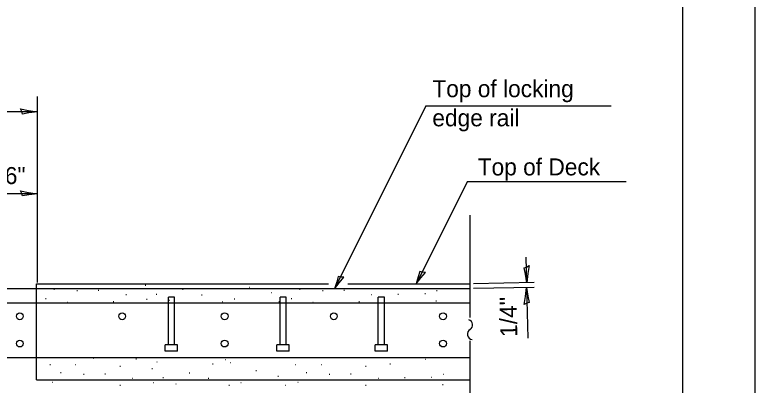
# Model space of a CAD drawing. Extents: x 2147229 to 2147909, y 2146681 to 2147121.
# Drawn here: x 2147807.5 to 2147909.2, y 2146961.4 to 2147012.2 of the extents above; entities that cross this region are included whole.
import ezdxf

# ---------------------------------------------------------------- set-up
doc = ezdxf.new("R2010")
doc.units = 0
for name, color, linetype in [('Bridge_Design Concrete Object', 7, 'Continuous'), ('Bridge_Design Steel Object', 7, 'Continuous'), ('Bridge_Dimensions and Text', 7, 'Continuous'), ('Bridge_Pattern', 7, 'Continuous'), ('Sheets_50 Reference Boundary', 7, 'Continuous'), ('Sheets_General Details', 7, 'Continuous'), ('Sheets_Printer Plotting Border', 7, 'Continuous')]:
    doc.layers.add(name, color=color, linetype=linetype)

msp = doc.modelspace()

# ---------------------------------------------------------------- linework, layer by layer
at = {"layer": 'Bridge_Design Concrete Object'}
for p, q in [((2147810.45, 2146962.1), (2147810.45, 2146975.26)), ((2147810.45, 2146975.26), (2147850.56, 2146975.26)), ((2147853.22, 2146975.26), (2147870.02, 2146975.26)), ((2147810.45, 2146962.1), (2147869.98, 2146962.1))]:
    msp.add_line(p, q, dxfattribs=at)
at = {"layer": 'Bridge_Design Steel Object'}
for p, q in [((2147870.02, 2146974.58), (2147804.29, 2146974.58)), ((2147829.39, 2146973.47), (2147828.55, 2146973.47)), ((2147828.55, 2146966.9), (2147828.55, 2146973.47)), ((2147829.39, 2146966.9), (2147829.39, 2146973.47)), ((2147843.89, 2146966.9), (2147843.89, 2146973.47)), ((2147844.73, 2146973.47), (2147843.89, 2146973.47)), ((2147844.73, 2146966.9), (2147844.73, 2146973.47)), ((2147857.39, 2146966.9), (2147857.39, 2146973.47)), ((2147858.23, 2146973.47), (2147857.39, 2146973.47)), ((2147858.23, 2146966.9), (2147858.23, 2146973.47)), ((2147869.98, 2146972.62), (2147804.29, 2146972.62)), ((2147829.81, 2146966.9), (2147828.13, 2146966.9)), ((2147828.13, 2146966.05), (2147828.13, 2146966.9)), ((2147829.81, 2146966.05), (2147829.81, 2146966.9)), ((2147843.47, 2146966.05), (2147843.47, 2146966.9)), ((2147845.15, 2146966.9), (2147843.47, 2146966.9)), ((2147845.15, 2146966.05), (2147845.15, 2146966.9)), ((2147858.65, 2146966.9), (2147856.97, 2146966.9)), ((2147856.97, 2146966.05), (2147856.97, 2146966.9)), ((2147858.65, 2146966.05), (2147858.65, 2146966.9)), ((2147829.81, 2146966.05), (2147828.13, 2146966.05)), ((2147845.15, 2146966.05), (2147843.47, 2146966.05)), ((2147858.65, 2146966.05), (2147856.97, 2146966.05)), ((2147869.98, 2146965.12), (2147804.29, 2146965.12))]:
    msp.add_line(p, q, dxfattribs=at)
for centre in [(2147808.15, 2146970.83), (2147822.21, 2146970.83), (2147836.28, 2146970.83), (2147851.28, 2146970.83), (2147866.28, 2146970.83), (2147808.15, 2146967.08), (2147836.28, 2146967.08), (2147866.28, 2146967.08)]:
    msp.add_circle(centre, 0.469, dxfattribs=at)
at = {"layer": 'Bridge_Dimensions and Text'}
for p, q in [((2147810.58, 2146975.48), (2147810.58, 2147001.02)), ((2147810.51, 2146998.91), (2147798.01, 2146998.91)), ((2147863.93, 2146999.72), (2147851.38, 2146974.58)), ((2147863.93, 2146999.72), (2147889.38, 2146999.72)), ((2147869.62, 2146989.34), (2147862.59, 2146975.26)), ((2147869.62, 2146989.34), (2147891.43, 2146989.34)), ((2147810.58, 2146987.66), (2147804.29, 2146987.66)), ((2147870.02, 2146970.65), (2147870.02, 2146984.73)), ((2147877.77, 2146975.44), (2147877.7, 2146978.93)), ((2147878.8, 2146975.46), (2147870.47, 2146975.29)), ((2147878.8, 2146974.8), (2147870.47, 2146974.62)), ((2147877.76, 2146974.78), (2147877.91, 2146967.82)), ((2147870.02, 2146941.9), (2147870.02, 2146967.45))]:
    msp.add_line(p, q, dxfattribs=at)
for points in [[(2147808.25, 2146999.29), (2147809.34, 2146999.08), (2147810.58, 2146998.91), (2147809.41, 2146998.75), (2147808.51, 2146998.6), (2147808.44, 2146998.94)], [(2147808.25, 2146988.04), (2147809.34, 2146987.84), (2147810.58, 2146987.66), (2147809.41, 2146987.51), (2147808.51, 2146987.36), (2147808.44, 2146987.7)], [(2147878.11, 2146977.78), (2147877.93, 2146976.69), (2147877.77, 2146975.44), (2147877.59, 2146976.6), (2147877.43, 2146977.5), (2147877.76, 2146977.58)], [(2147863.86, 2146976.86), (2147863.44, 2146976.88), (2147863.08, 2146976.99), (2147862.88, 2146976.23), (2147862.59, 2146975.26), (2147863.24, 2146976.12)], [(2147852.65, 2146976.18), (2147852.23, 2146976.21), (2147851.87, 2146976.31), (2147851.67, 2146975.55), (2147851.38, 2146974.58), (2147852.03, 2146975.44)], [(2147877.43, 2146972.44), (2147877.61, 2146973.53), (2147877.76, 2146974.78), (2147877.94, 2146973.61), (2147878.11, 2146972.71), (2147877.78, 2146972.63)]]:
    msp.add_lwpolyline(points, close=True, dxfattribs=at)
for centre, radius, start, end in [((2147869.63, 2146969.64), 0.719, 301.1622, 74.5445), ((2147870.4, 2146968.38), 0.761, 121.4716, 260.4365)]:
    msp.add_arc(centre, radius, start, end, dxfattribs=at)
at = {"layer": 'Bridge_Pattern'}
for p, q in [((2147812.84, 2146974.57), (2147812.91, 2146974.57)), ((2147815.99, 2146974.36), (2147816.07, 2146974.36)), ((2147818.92, 2146974.39), (2147818.99, 2146974.39)), ((2147825.38, 2146975.12), (2147825.46, 2146975.12)), ((2147830.51, 2146974.54), (2147830.58, 2146974.54)), ((2147839.68, 2146974.84), (2147839.75, 2146974.84)), ((2147846.58, 2146974.57), (2147846.65, 2146974.57)), ((2147849.73, 2146974.36), (2147849.81, 2146974.36)), ((2147852.66, 2146974.39), (2147852.73, 2146974.39)), ((2147865.39, 2146974.37), (2147865.46, 2146974.37)), ((2147822.71, 2146973.81), (2147822.79, 2146973.81)), ((2147826.9, 2146973.86), (2147826.97, 2146973.86)), ((2147833.12, 2146973.78), (2147833.19, 2146973.78)), ((2147842.7, 2146974.09), (2147842.77, 2146974.09)), ((2147856.45, 2146973.81), (2147856.52, 2146973.81)), ((2147860.09, 2146973.86), (2147860.16, 2146973.86)), ((2147863.79, 2146973.95), (2147863.86, 2146973.95)), ((2147811.69, 2146973.27), (2147811.76, 2146973.27)), ((2147814.64, 2146972.75), (2147814.72, 2146972.75)), ((2147820.99, 2146972.84), (2147821.06, 2146972.84)), ((2147825.55, 2146973.19), (2147825.62, 2146973.19)), ((2147828.66, 2146973.02), (2147828.73, 2146973.02)), ((2147835.98, 2146972.84), (2147836.05, 2146972.84)), ((2147837.59, 2146973.21), (2147837.66, 2146973.21)), ((2147843.73, 2146972.84), (2147843.8, 2146972.84)), ((2147845.43, 2146973.27), (2147845.5, 2146973.27)), ((2147848.38, 2146972.75), (2147848.46, 2146972.75)), ((2147854.73, 2146972.84), (2147854.8, 2146972.84)), ((2147865.3, 2146972.94), (2147865.37, 2146972.94)), ((2147812.27, 2146964.2), (2147812.35, 2146964.2)), ((2147815.78, 2146964.22), (2147815.85, 2146964.22)), ((2147818.22, 2146965.09), (2147818.29, 2146965.09)), ((2147824.1, 2146965), (2147824.17, 2146965)), ((2147826.96, 2146964.58), (2147827.03, 2146964.58)), ((2147834.63, 2146964.29), (2147834.7, 2146964.29)), ((2147836.35, 2146964.89), (2147836.42, 2146964.89)), ((2147837.03, 2146964.47), (2147837.1, 2146964.47)), ((2147846.01, 2146964.2), (2147846.08, 2146964.2)), ((2147849.52, 2146964.22), (2147849.59, 2146964.22)), ((2147858.99, 2146964.29), (2147859.06, 2146964.29)), ((2147863.85, 2146964.92), (2147863.92, 2146964.92)), ((2147821.89, 2146963.98), (2147821.96, 2146963.98)), ((2147826.29, 2146963.66), (2147826.36, 2146963.66)), ((2147840.59, 2146963.38), (2147840.66, 2146963.38)), ((2147855.63, 2146963.98), (2147855.7, 2146963.98)), ((2147813.74, 2146963.11), (2147813.81, 2146963.11)), ((2147816.9, 2146962.89), (2147816.97, 2146962.89)), ((2147819.83, 2146962.92), (2147819.9, 2146962.92)), ((2147823.62, 2146962.35), (2147823.69, 2146962.35)), ((2147827.8, 2146962.4), (2147827.87, 2146962.4)), ((2147831.41, 2146963.07), (2147831.48, 2146963.07)), ((2147834.02, 2146962.32), (2147834.09, 2146962.32)), ((2147843.6, 2146962.62), (2147843.67, 2146962.62)), ((2147847.48, 2146963.11), (2147847.55, 2146963.11)), ((2147850.64, 2146962.89), (2147850.71, 2146962.89)), ((2147853.57, 2146962.92), (2147853.64, 2146962.92)), ((2147857.36, 2146962.35), (2147857.43, 2146962.35)), ((2147860.99, 2146962.4), (2147861.07, 2146962.4)), ((2147864.69, 2146962.48), (2147864.76, 2146962.48)), ((2147866.29, 2146962.9), (2147866.36, 2146962.9)), ((2147812.59, 2146961.8), (2147812.66, 2146961.8)), ((2147821.89, 2146961.38), (2147821.96, 2146961.38)), ((2147826.45, 2146961.73), (2147826.53, 2146961.73)), ((2147829.56, 2146961.56), (2147829.64, 2146961.56)), ((2147836.88, 2146961.38), (2147836.95, 2146961.38)), ((2147838.49, 2146961.74), (2147838.56, 2146961.74)), ((2147844.64, 2146961.38), (2147844.71, 2146961.38)), ((2147846.33, 2146961.8), (2147846.4, 2146961.8)), ((2147855.63, 2146961.38), (2147855.7, 2146961.38)), ((2147866.2, 2146961.47), (2147866.28, 2146961.47))]:
    msp.add_line(p, q, dxfattribs=at)
at = {"layer": 'Sheets_50 Reference Boundary'}
msp.add_lwpolyline([(2147269.16, 2147111.12), (2147899.16, 2147111.12), (2147899.16, 2146711.12), (2147269.16, 2146711.12)], close=True, dxfattribs=at)
at = {"layer": 'Sheets_General Details'}
msp.add_line((2147909.16, 2146681.12), (2147909.16, 2147121.12), dxfattribs=at)
msp.add_lwpolyline([(2147269.16, 2147111.12), (2147899.16, 2147111.12), (2147899.16, 2146691.12), (2147269.16, 2146691.12)], close=True, dxfattribs=at)
at = {"layer": 'Sheets_Printer Plotting Border'}
msp.add_lwpolyline([(2147229.16, 2146681.12), (2147909.16, 2146681.12), (2147909.16, 2147121.12), (2147229.16, 2147121.12)], close=True, dxfattribs=at)

# ---------------------------------------------------------------- texts
at = {"layer": 'Bridge_Dimensions and Text'}
for s, height, p in [('Top of locking', 2.3334, (2147864.81, 2147000.91)), ('edge rail', 2.333, (2147864.81, 2146996.91)), ('Top of Deck', 2.3334, (2147871.04, 2146990.17)), ('6"', 2.333, (2147806.09, 2146988.98))]:
    msp.add_text(s, height=height, dxfattribs=at).set_placement(p)
msp.add_text("1/4''", height=2.333, rotation=91.1935, dxfattribs=at).set_placement((2147876.49, 2146968.01))

doc.saveas('drawing.dxf')
